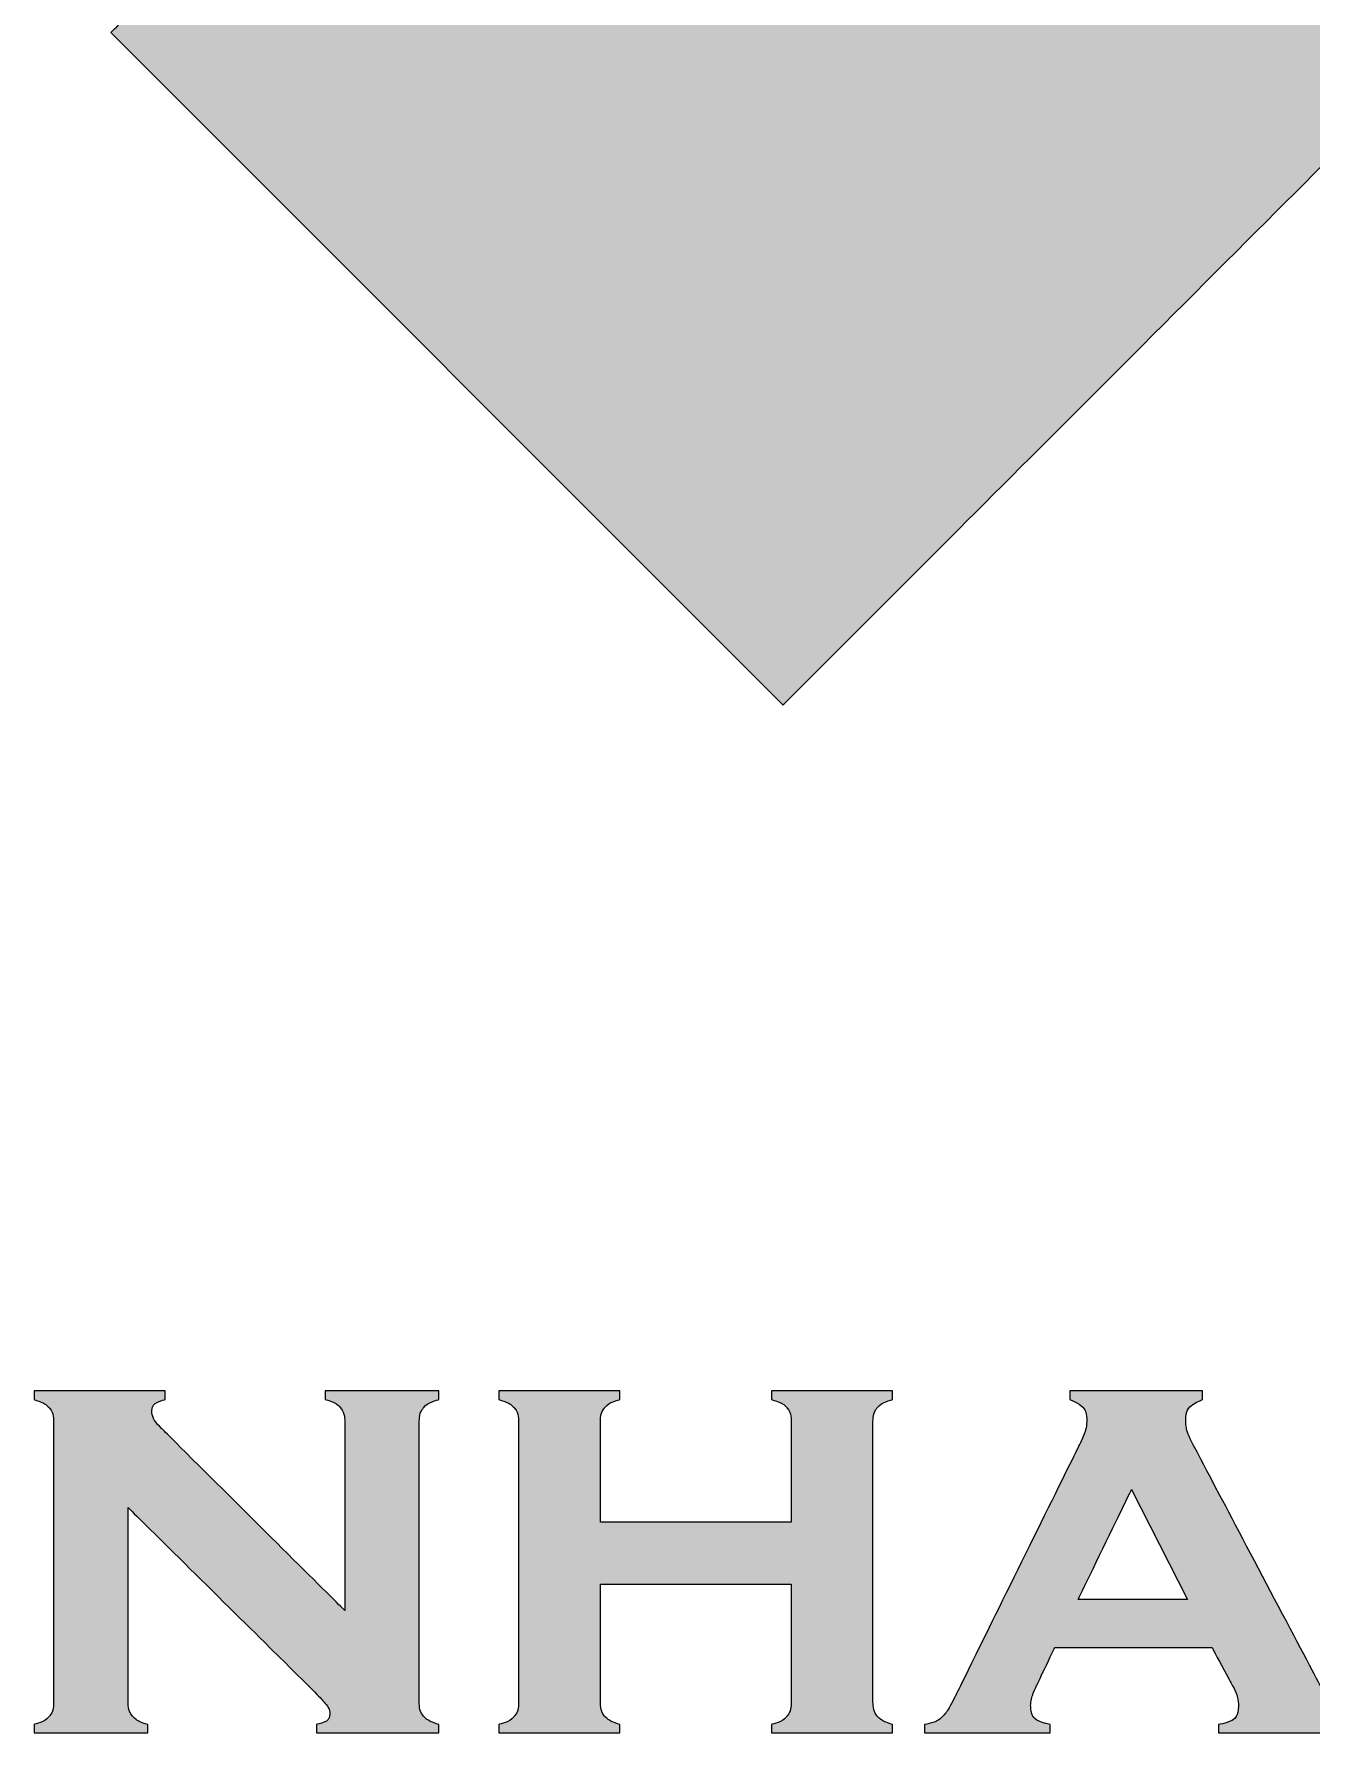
# Model space of a CAD drawing. Header units: inches. Extents: x 0 to 5940, y 0 to 4205.
# Drawn here: x 5129.36 to 5162.15, y 630.95 to 674.57 of the extents above; entities that cross this region are included whole.
import ezdxf

# ---------------------------------------------------------------- set-up
doc = ezdxf.new("R2010")
doc.units = ezdxf.units.IN
doc.header["$LTSCALE"] = 50
doc.header["$MEASUREMENT"] = 0
doc.layers.get('0').update_dxf_attribs({"color": 1})
doc.layers.add('Camada 1', color=7, linetype='Continuous')
doc.layers.add('FOLHA', color=7, linetype='Continuous')

# ---------------------------------------------------------------- blocks, each defined once
blk = doc.blocks.new('Logo WA')
h = blk.add_hatch(color=17)
h.dxf.hatch_style = 1
edge = h.paths.add_edge_path()
edge.add_spline(control_points=[(-8.0054, 3.6061), (-8.0054, 3.6061), (-8.0054, 3.6061), (-8.0054, 3.6061), (-8.0054, 3.6061), (-8.0054, 3.6061), (-8.9865, 4.5872), (-8.9865, 4.5872), (-8.9865, 4.5872), (-8.9865, 4.5872), (-9.9676, 3.6061), (-9.9676, 3.6061), (-9.9676, 3.6061), (-8.9865, 2.625), (-8.9865, 2.625)], knot_values=[0.4, 0.4, 0.4, 0.4, 0.4, 0.4, 0.4, 0.4, 0.6, 0.6, 0.6, 0.6, 1, 1, 1, 1.2, 1.2, 1.2, 1.2], degree=3, periodic=0)
edge.add_spline(control_points=[(-8.9865, 2.625), (-8.9865, 2.625), (-8.9865, 2.625), (-8.9865, 2.625), (-8.9865, 2.625), (-8.9865, 2.625), (-8.0054, 3.6061), (-8.0054, 3.6061)], knot_values=[0.2, 0.2, 0.2, 0.2, 0.2, 0.2, 0.2, 0.2, 0.4, 0.4, 0.4, 0.4], degree=3, periodic=0)
h = blk.add_hatch(color=256)
h.dxf.hatch_style = 1
edge = h.paths.add_edge_path()
edge.add_spline(control_points=[(-9.6261, 1.3038), (-9.6261, 1.3038), (-9.6929, 1.3702), (-9.7597, 1.4365)], knot_values=[0.458333, 0.458333, 0.458333, 0.458333, 0.472222, 0.472222, 0.472222, 0.472222], degree=3, periodic=0)
edge.add_spline(control_points=[(-9.7597, 1.4365), (-9.8265, 1.5029), (-9.8933, 1.5693), (-9.8933, 1.5693), (-9.8933, 1.5693), (-9.9028, 1.5787), (-9.9076, 1.5871), (-9.9076, 1.5943)], knot_values=[0.416667, 0.416667, 0.416667, 0.416667, 0.430556, 0.430556, 0.430556, 0.430556, 0.458333, 0.458333, 0.458333, 0.458333], degree=3, periodic=0)
edge.add_spline(control_points=[(-9.9076, 1.5943), (-9.9076, 1.6025), (-9.9011, 1.6084), (-9.888, 1.6116)], knot_values=[0.388889, 0.388889, 0.388889, 0.388889, 0.416667, 0.416667, 0.416667, 0.416667], degree=3, periodic=0)
edge.add_spline(control_points=[(-9.888, 1.6116), (-9.888, 1.6116), (-9.888, 1.6241), (-9.888, 1.6241), (-9.888, 1.6241), (-9.888, 1.6241), (-9.888, 1.6241), (-9.888, 1.6241)], knot_values=[0.361111, 0.361111, 0.361111, 0.361111, 0.388889, 0.388889, 0.388889, 0.388889, 0.388889, 0.388889, 0.388889, 0.388889], degree=3, periodic=0)
edge.add_spline(control_points=[(-9.888, 1.6241), (-9.888, 1.6241), (-10.0796, 1.6241), (-10.0796, 1.6241), (-10.0796, 1.6241), (-10.0796, 1.6241), (-10.0796, 1.6241), (-10.0796, 1.6241)], knot_values=[0.333333, 0.333333, 0.333333, 0.333333, 0.361111, 0.361111, 0.361111, 0.361111, 0.361111, 0.361111, 0.361111, 0.361111], degree=3, periodic=0)
edge.add_spline(control_points=[(-10.0796, 1.6241), (-10.0796, 1.6241), (-10.0796, 1.6116), (-10.0796, 1.6116)], knot_values=[0.305556, 0.305556, 0.305556, 0.305556, 0.333333, 0.333333, 0.333333, 0.333333], degree=3, periodic=0)
edge.add_spline(control_points=[(-10.0796, 1.6116), (-10.0688, 1.6084), (-10.0615, 1.6043), (-10.0573, 1.5996)], knot_values=[0.277778, 0.277778, 0.277778, 0.277778, 0.305556, 0.305556, 0.305556, 0.305556], degree=3, periodic=0)
edge.add_spline(control_points=[(-10.0573, 1.5996), (-10.0532, 1.5949), (-10.0511, 1.5879), (-10.0511, 1.5786)], knot_values=[0.25, 0.25, 0.25, 0.25, 0.277778, 0.277778, 0.277778, 0.277778], degree=3, periodic=0)
edge.add_spline(control_points=[(-10.0511, 1.5786), (-10.0511, 1.5786), (-10.0511, 1.1705), (-10.0511, 1.1705), (-10.0511, 1.1705), (-10.0511, 1.1613), (-10.0532, 1.1541), (-10.0576, 1.1491)], knot_values=[0.194444, 0.194444, 0.194444, 0.194444, 0.222222, 0.222222, 0.222222, 0.222222, 0.25, 0.25, 0.25, 0.25], degree=3, periodic=0)
edge.add_spline(control_points=[(-10.0576, 1.1491), (-10.0619, 1.1441), (-10.0692, 1.1403), (-10.0796, 1.1375)], knot_values=[0.166667, 0.166667, 0.166667, 0.166667, 0.194444, 0.194444, 0.194444, 0.194444], degree=3, periodic=0)
edge.add_spline(control_points=[(-10.0796, 1.1375), (-10.0796, 1.1375), (-10.0796, 1.1251), (-10.0796, 1.1251), (-10.0796, 1.1251), (-10.0796, 1.1251), (-10.0796, 1.1251), (-10.0796, 1.1251)], knot_values=[0.138889, 0.138889, 0.138889, 0.138889, 0.166666, 0.166666, 0.166666, 0.166666, 0.166667, 0.166667, 0.166667, 0.166667], degree=3, periodic=0)
edge.add_spline(control_points=[(-10.0796, 1.1251), (-10.0796, 1.1251), (-9.9137, 1.1251), (-9.9137, 1.1251), (-9.9137, 1.1251), (-9.9137, 1.1251), (-9.9137, 1.1251), (-9.9137, 1.1251)], knot_values=[0.111111, 0.111111, 0.111111, 0.111111, 0.138888, 0.138888, 0.138888, 0.138888, 0.138889, 0.138889, 0.138889, 0.138889], degree=3, periodic=0)
edge.add_spline(control_points=[(-9.9137, 1.1251), (-9.9137, 1.1251), (-9.9137, 1.1375), (-9.9137, 1.1375)], knot_values=[0.083333, 0.083333, 0.083333, 0.083333, 0.111111, 0.111111, 0.111111, 0.111111], degree=3, periodic=0)
edge.add_spline(control_points=[(-9.9137, 1.1375), (-9.9242, 1.1406), (-9.9315, 1.1445), (-9.9358, 1.1496)], knot_values=[0.055556, 0.055556, 0.055556, 0.055556, 0.083333, 0.083333, 0.083333, 0.083333], degree=3, periodic=0)
edge.add_spline(control_points=[(-9.9358, 1.1496), (-9.9402, 1.1546), (-9.9423, 1.1617), (-9.9423, 1.1709)], knot_values=[0.027778, 0.027778, 0.027778, 0.027778, 0.055556, 0.055556, 0.055556, 0.055556], degree=3, periodic=0)
edge.add_spline(control_points=[(-9.9423, 1.1709), (-9.9423, 1.1709), (-9.9423, 1.4539), (-9.9423, 1.4539)], knot_values=[0, 0, 0, 0, 0.027778, 0.027778, 0.027778, 0.027778], degree=3, periodic=0)
edge.add_spline(control_points=[(-9.9423, 1.4539), (-9.9423, 1.4539), (-9.8762, 1.3886), (-9.8101, 1.3233)], knot_values=[0.972222, 0.972222, 0.972222, 0.972222, 1, 1, 1, 1], degree=3, periodic=0)
edge.add_spline(control_points=[(-9.8101, 1.3233), (-9.744, 1.258), (-9.6778, 1.1928), (-9.6778, 1.1928), (-9.6778, 1.1928), (-9.6651, 1.1798), (-9.6568, 1.1712), (-9.6532, 1.1667)], knot_values=[0.916667, 0.916667, 0.916667, 0.916667, 0.944444, 0.944444, 0.944444, 0.944444, 0.972222, 0.972222, 0.972222, 0.972222], degree=3, periodic=0)
edge.add_spline(control_points=[(-9.6532, 1.1667), (-9.6497, 1.1623), (-9.6479, 1.1581), (-9.6479, 1.154)], knot_values=[0.888889, 0.888889, 0.888889, 0.888889, 0.916667, 0.916667, 0.916667, 0.916667], degree=3, periodic=0)
edge.add_spline(control_points=[(-9.6479, 1.154), (-9.6479, 1.1456), (-9.6544, 1.1401), (-9.6675, 1.1375)], knot_values=[0.861111, 0.861111, 0.861111, 0.861111, 0.888889, 0.888889, 0.888889, 0.888889], degree=3, periodic=0)
edge.add_spline(control_points=[(-9.6675, 1.1375), (-9.6675, 1.1375), (-9.6675, 1.1251), (-9.6675, 1.1251), (-9.6675, 1.1251), (-9.6675, 1.1251), (-9.6675, 1.1251), (-9.6675, 1.1251)], knot_values=[0.833333, 0.833333, 0.833333, 0.833333, 0.861111, 0.861111, 0.861111, 0.861111, 0.861111, 0.861111, 0.861111, 0.861111], degree=3, periodic=0)
edge.add_spline(control_points=[(-9.6675, 1.1251), (-9.6675, 1.1251), (-9.4888, 1.1251), (-9.4888, 1.1251), (-9.4888, 1.1251), (-9.4888, 1.1251), (-9.4888, 1.1251), (-9.4888, 1.1251)], knot_values=[0.805555, 0.805555, 0.805555, 0.805555, 0.833333, 0.833333, 0.833333, 0.833333, 0.833333, 0.833333, 0.833333, 0.833333], degree=3, periodic=0)
edge.add_spline(control_points=[(-9.4888, 1.1251), (-9.4888, 1.1251), (-9.4888, 1.1375), (-9.4888, 1.1375)], knot_values=[0.777778, 0.777778, 0.777778, 0.777778, 0.805555, 0.805555, 0.805555, 0.805555], degree=3, periodic=0)
edge.add_spline(control_points=[(-9.4888, 1.1375), (-9.4994, 1.1407), (-9.5069, 1.1448), (-9.5111, 1.1497)], knot_values=[0.75, 0.75, 0.75, 0.75, 0.777778, 0.777778, 0.777778, 0.777778], degree=3, periodic=0)
edge.add_spline(control_points=[(-9.5111, 1.1497), (-9.5153, 1.1547), (-9.5174, 1.1617), (-9.5174, 1.171)], knot_values=[0.722222, 0.722222, 0.722222, 0.722222, 0.75, 0.75, 0.75, 0.75], degree=3, periodic=0)
edge.add_spline(control_points=[(-9.5174, 1.171), (-9.5174, 1.171), (-9.5174, 1.5786), (-9.5174, 1.5786), (-9.5174, 1.5786), (-9.5174, 1.5879), (-9.5153, 1.5949), (-9.5111, 1.5997)], knot_values=[0.666667, 0.666667, 0.666667, 0.666667, 0.694444, 0.694444, 0.694444, 0.694444, 0.722222, 0.722222, 0.722222, 0.722222], degree=3, periodic=0)
edge.add_spline(control_points=[(-9.5111, 1.5997), (-9.5069, 1.6048), (-9.4994, 1.6086), (-9.4888, 1.6116)], knot_values=[0.638889, 0.638889, 0.638889, 0.638889, 0.666667, 0.666667, 0.666667, 0.666667], degree=3, periodic=0)
edge.add_spline(control_points=[(-9.4888, 1.6116), (-9.4888, 1.6116), (-9.4888, 1.6241), (-9.4888, 1.6241), (-9.4888, 1.6241), (-9.4888, 1.6241), (-9.4888, 1.6241), (-9.4888, 1.6241)], knot_values=[0.611111, 0.611111, 0.611111, 0.611111, 0.638889, 0.638889, 0.638889, 0.638889, 0.638889, 0.638889, 0.638889, 0.638889], degree=3, periodic=0)
edge.add_spline(control_points=[(-9.4888, 1.6241), (-9.4888, 1.6241), (-9.6547, 1.6241), (-9.6547, 1.6241), (-9.6547, 1.6241), (-9.6547, 1.6241), (-9.6547, 1.6241), (-9.6547, 1.6241)], knot_values=[0.583333, 0.583333, 0.583333, 0.583333, 0.611111, 0.611111, 0.611111, 0.611111, 0.611111, 0.611111, 0.611111, 0.611111], degree=3, periodic=0)
edge.add_spline(control_points=[(-9.6547, 1.6241), (-9.6547, 1.6241), (-9.6547, 1.6116), (-9.6547, 1.6116)], knot_values=[0.555556, 0.555556, 0.555556, 0.555556, 0.583333, 0.583333, 0.583333, 0.583333], degree=3, periodic=0)
edge.add_spline(control_points=[(-9.6547, 1.6116), (-9.6439, 1.6086), (-9.6366, 1.6048), (-9.6324, 1.5997)], knot_values=[0.527778, 0.527778, 0.527778, 0.527778, 0.555556, 0.555556, 0.555556, 0.555556], degree=3, periodic=0)
edge.add_spline(control_points=[(-9.6324, 1.5997), (-9.6283, 1.5949), (-9.6261, 1.5879), (-9.6261, 1.5786)], knot_values=[0.5, 0.5, 0.5, 0.5, 0.527778, 0.527778, 0.527778, 0.527778], degree=3, periodic=0)
edge.add_spline(control_points=[(-9.6261, 1.5786), (-9.6261, 1.5786), (-9.6261, 1.3038), (-9.6261, 1.3038)], knot_values=[0.472222, 0.472222, 0.472222, 0.472222, 0.5, 0.5, 0.5, 0.5], degree=3, periodic=0)
h = blk.add_hatch(color=256)
h.dxf.hatch_style = 1
edge = h.paths.add_edge_path()
edge.add_spline(control_points=[(-8.8552, 1.171), (-8.8552, 1.171), (-8.8552, 1.5786), (-8.8552, 1.5786), (-8.8552, 1.5786), (-8.8552, 1.5879), (-8.8531, 1.5949), (-8.849, 1.5997)], knot_values=[0.702703, 0.702703, 0.702703, 0.702703, 0.72973, 0.72973, 0.72973, 0.72973, 0.756757, 0.756757, 0.756757, 0.756757], degree=3, periodic=0)
edge.add_spline(control_points=[(-8.849, 1.5997), (-8.8447, 1.6048), (-8.8373, 1.6086), (-8.8266, 1.6116)], knot_values=[0.675676, 0.675676, 0.675676, 0.675676, 0.702703, 0.702703, 0.702703, 0.702703], degree=3, periodic=0)
edge.add_spline(control_points=[(-8.8266, 1.6116), (-8.8266, 1.6116), (-8.8266, 1.6241), (-8.8266, 1.6241), (-8.8266, 1.6241), (-8.8266, 1.6241), (-8.8266, 1.6241), (-8.8266, 1.6241)], knot_values=[0.648648, 0.648648, 0.648648, 0.648648, 0.675675, 0.675675, 0.675675, 0.675675, 0.675676, 0.675676, 0.675676, 0.675676], degree=3, periodic=0)
edge.add_spline(control_points=[(-8.8266, 1.6241), (-8.8266, 1.6241), (-9.0032, 1.6241), (-9.0032, 1.6241), (-9.0032, 1.6241), (-9.0032, 1.6241), (-9.0032, 1.6241), (-9.0032, 1.6241)], knot_values=[0.621621, 0.621621, 0.621621, 0.621621, 0.648648, 0.648648, 0.648648, 0.648648, 0.648648, 0.648648, 0.648648, 0.648648], degree=3, periodic=0)
edge.add_spline(control_points=[(-9.0032, 1.6241), (-9.0032, 1.6241), (-9.0032, 1.6116), (-9.0032, 1.6116)], knot_values=[0.594595, 0.594595, 0.594595, 0.594595, 0.621621, 0.621621, 0.621621, 0.621621], degree=3, periodic=0)
edge.add_spline(control_points=[(-9.0032, 1.6116), (-8.9922, 1.6084), (-8.9846, 1.6043), (-8.9807, 1.5996)], knot_values=[0.567568, 0.567568, 0.567568, 0.567568, 0.594595, 0.594595, 0.594595, 0.594595], degree=3, periodic=0)
edge.add_spline(control_points=[(-8.9807, 1.5996), (-8.9766, 1.5949), (-8.9746, 1.5879), (-8.9746, 1.5787)], knot_values=[0.540541, 0.540541, 0.540541, 0.540541, 0.567568, 0.567568, 0.567568, 0.567568], degree=3, periodic=0)
edge.add_spline(control_points=[(-8.9746, 1.5787), (-8.9746, 1.5787), (-8.9746, 1.4327), (-8.9746, 1.4327), (-8.9746, 1.4327), (-8.9746, 1.4327), (-8.9746, 1.4327), (-8.9746, 1.4327)], knot_values=[0.513513, 0.513513, 0.513513, 0.513513, 0.54054, 0.54054, 0.54054, 0.54054, 0.540541, 0.540541, 0.540541, 0.540541], degree=3, periodic=0)
edge.add_spline(control_points=[(-8.9746, 1.4327), (-8.9746, 1.4327), (-9.2531, 1.4327), (-9.2531, 1.4327), (-9.2531, 1.4327), (-9.2531, 1.4327), (-9.2531, 1.4327), (-9.2531, 1.4327)], knot_values=[0.486486, 0.486486, 0.486486, 0.486486, 0.513513, 0.513513, 0.513513, 0.513513, 0.513513, 0.513513, 0.513513, 0.513513], degree=3, periodic=0)
edge.add_spline(control_points=[(-9.2531, 1.4327), (-9.2531, 1.4327), (-9.2531, 1.5787), (-9.2531, 1.5787)], knot_values=[0.459459, 0.459459, 0.459459, 0.459459, 0.486486, 0.486486, 0.486486, 0.486486], degree=3, periodic=0)
edge.add_spline(control_points=[(-9.2531, 1.5787), (-9.2531, 1.5879), (-9.2509, 1.5949), (-9.2468, 1.5997)], knot_values=[0.432432, 0.432432, 0.432432, 0.432432, 0.459459, 0.459459, 0.459459, 0.459459], degree=3, periodic=0)
edge.add_spline(control_points=[(-9.2468, 1.5997), (-9.2426, 1.6048), (-9.2351, 1.6087), (-9.2245, 1.6116)], knot_values=[0.405405, 0.405405, 0.405405, 0.405405, 0.432432, 0.432432, 0.432432, 0.432432], degree=3, periodic=0)
edge.add_spline(control_points=[(-9.2245, 1.6116), (-9.2245, 1.6116), (-9.2245, 1.6241), (-9.2245, 1.6241), (-9.2245, 1.6241), (-9.2245, 1.6241), (-9.2245, 1.6241), (-9.2245, 1.6241)], knot_values=[0.378378, 0.378378, 0.378378, 0.378378, 0.405405, 0.405405, 0.405405, 0.405405, 0.405405, 0.405405, 0.405405, 0.405405], degree=3, periodic=0)
edge.add_spline(control_points=[(-9.2245, 1.6241), (-9.2245, 1.6241), (-9.401, 1.6241), (-9.401, 1.6241), (-9.401, 1.6241), (-9.401, 1.6241), (-9.401, 1.6241), (-9.401, 1.6241)], knot_values=[0.351351, 0.351351, 0.351351, 0.351351, 0.378378, 0.378378, 0.378378, 0.378378, 0.378378, 0.378378, 0.378378, 0.378378], degree=3, periodic=0)
edge.add_spline(control_points=[(-9.401, 1.6241), (-9.401, 1.6241), (-9.401, 1.6116), (-9.401, 1.6116)], knot_values=[0.324324, 0.324324, 0.324324, 0.324324, 0.351351, 0.351351, 0.351351, 0.351351], degree=3, periodic=0)
edge.add_spline(control_points=[(-9.401, 1.6116), (-9.3902, 1.6084), (-9.3829, 1.6043), (-9.3787, 1.5996)], knot_values=[0.297297, 0.297297, 0.297297, 0.297297, 0.324324, 0.324324, 0.324324, 0.324324], degree=3, periodic=0)
edge.add_spline(control_points=[(-9.3787, 1.5996), (-9.3746, 1.5949), (-9.3724, 1.5879), (-9.3724, 1.5786)], knot_values=[0.27027, 0.27027, 0.27027, 0.27027, 0.297297, 0.297297, 0.297297, 0.297297], degree=3, periodic=0)
edge.add_spline(control_points=[(-9.3724, 1.5786), (-9.3724, 1.5786), (-9.3724, 1.1705), (-9.3724, 1.1705), (-9.3724, 1.1705), (-9.3724, 1.1613), (-9.3746, 1.1541), (-9.379, 1.1491)], knot_values=[0.216216, 0.216216, 0.216216, 0.216216, 0.243243, 0.243243, 0.243243, 0.243243, 0.27027, 0.27027, 0.27027, 0.27027], degree=3, periodic=0)
edge.add_spline(control_points=[(-9.379, 1.1491), (-9.3832, 1.1441), (-9.3905, 1.1403), (-9.401, 1.1375)], knot_values=[0.189189, 0.189189, 0.189189, 0.189189, 0.216216, 0.216216, 0.216216, 0.216216], degree=3, periodic=0)
edge.add_spline(control_points=[(-9.401, 1.1375), (-9.401, 1.1375), (-9.401, 1.1251), (-9.401, 1.1251), (-9.401, 1.1251), (-9.401, 1.1251), (-9.401, 1.1251), (-9.401, 1.1251)], knot_values=[0.162162, 0.162162, 0.162162, 0.162162, 0.189189, 0.189189, 0.189189, 0.189189, 0.189189, 0.189189, 0.189189, 0.189189], degree=3, periodic=0)
edge.add_spline(control_points=[(-9.401, 1.1251), (-9.401, 1.1251), (-9.2245, 1.1251), (-9.2245, 1.1251), (-9.2245, 1.1251), (-9.2245, 1.1251), (-9.2245, 1.1251), (-9.2245, 1.1251)], knot_values=[0.135135, 0.135135, 0.135135, 0.135135, 0.162162, 0.162162, 0.162162, 0.162162, 0.162162, 0.162162, 0.162162, 0.162162], degree=3, periodic=0)
edge.add_spline(control_points=[(-9.2245, 1.1251), (-9.2245, 1.1251), (-9.2245, 1.1375), (-9.2245, 1.1375)], knot_values=[0.108108, 0.108108, 0.108108, 0.108108, 0.135135, 0.135135, 0.135135, 0.135135], degree=3, periodic=0)
edge.add_spline(control_points=[(-9.2245, 1.1375), (-9.2351, 1.1407), (-9.2426, 1.1448), (-9.2468, 1.1497)], knot_values=[0.081081, 0.081081, 0.081081, 0.081081, 0.108108, 0.108108, 0.108108, 0.108108], degree=3, periodic=0)
edge.add_spline(control_points=[(-9.2468, 1.1497), (-9.2509, 1.1547), (-9.2531, 1.1617), (-9.2531, 1.1709)], knot_values=[0.054054, 0.054054, 0.054054, 0.054054, 0.081081, 0.081081, 0.081081, 0.081081], degree=3, periodic=0)
edge.add_spline(control_points=[(-9.2531, 1.1709), (-9.2531, 1.1709), (-9.2531, 1.3423), (-9.2531, 1.3423), (-9.2531, 1.3423), (-9.2531, 1.3423), (-9.2531, 1.3423), (-9.2531, 1.3423)], knot_values=[0.027027, 0.027027, 0.027027, 0.027027, 0.054054, 0.054054, 0.054054, 0.054054, 0.054054, 0.054054, 0.054054, 0.054054], degree=3, periodic=0)
edge.add_spline(control_points=[(-9.2531, 1.3423), (-9.2531, 1.3423), (-8.9746, 1.3423), (-8.9746, 1.3423)], knot_values=[0, 0, 0, 0, 0.027027, 0.027027, 0.027027, 0.027027], degree=3, periodic=0)
edge.add_spline(control_points=[(-8.9746, 1.3423), (-8.9746, 1.3423), (-8.9746, 1.3423), (-8.9746, 1.3423), (-8.9746, 1.3423), (-8.9746, 1.1705), (-8.9746, 1.1705)], knot_values=[0.945946, 0.945946, 0.945946, 0.945946, 0.945946, 0.945946, 0.945946, 1, 1, 1, 1], degree=3, periodic=0)
edge.add_spline(control_points=[(-8.9746, 1.1705), (-8.9746, 1.1613), (-8.9767, 1.1541), (-8.9811, 1.1491)], knot_values=[0.918919, 0.918919, 0.918919, 0.918919, 0.945946, 0.945946, 0.945946, 0.945946], degree=3, periodic=0)
edge.add_spline(control_points=[(-8.9811, 1.1491), (-8.9854, 1.1441), (-8.9927, 1.1403), (-9.0032, 1.1375)], knot_values=[0.891892, 0.891892, 0.891892, 0.891892, 0.918919, 0.918919, 0.918919, 0.918919], degree=3, periodic=0)
edge.add_spline(control_points=[(-9.0032, 1.1375), (-9.0032, 1.1375), (-9.0032, 1.1251), (-9.0032, 1.1251), (-9.0032, 1.1251), (-9.0032, 1.1251), (-9.0032, 1.1251), (-9.0032, 1.1251)], knot_values=[0.864865, 0.864865, 0.864865, 0.864865, 0.891892, 0.891892, 0.891892, 0.891892, 0.891892, 0.891892, 0.891892, 0.891892], degree=3, periodic=0)
edge.add_spline(control_points=[(-9.0032, 1.1251), (-9.0032, 1.1251), (-8.8266, 1.1251), (-8.8266, 1.1251), (-8.8266, 1.1251), (-8.8266, 1.1251), (-8.8266, 1.1251), (-8.8266, 1.1251)], knot_values=[0.837838, 0.837838, 0.837838, 0.837838, 0.864864, 0.864864, 0.864864, 0.864864, 0.864865, 0.864865, 0.864865, 0.864865], degree=3, periodic=0)
edge.add_spline(control_points=[(-8.8266, 1.1251), (-8.8266, 1.1251), (-8.8266, 1.1375), (-8.8266, 1.1375)], knot_values=[0.810811, 0.810811, 0.810811, 0.810811, 0.837838, 0.837838, 0.837838, 0.837838], degree=3, periodic=0)
edge.add_spline(control_points=[(-8.8266, 1.1375), (-8.8373, 1.1407), (-8.8447, 1.1448), (-8.849, 1.1497)], knot_values=[0.783784, 0.783784, 0.783784, 0.783784, 0.810811, 0.810811, 0.810811, 0.810811], degree=3, periodic=0)
edge.add_spline(control_points=[(-8.849, 1.1497), (-8.8531, 1.1547), (-8.8552, 1.1617), (-8.8552, 1.171)], knot_values=[0.756757, 0.756757, 0.756757, 0.756757, 0.783784, 0.783784, 0.783784, 0.783784], degree=3, periodic=0)
h = blk.add_hatch(color=256)
h.dxf.hatch_style = 1
edge = h.paths.add_edge_path()
edge.add_spline(control_points=[(-8.1988, 1.1874), (-8.1988, 1.1874), (-8.3877, 1.5453), (-8.3877, 1.5453), (-8.3877, 1.5453), (-8.3951, 1.5594), (-8.3988, 1.5714), (-8.3988, 1.5813)], knot_values=[0.592593, 0.592593, 0.592593, 0.592593, 0.62963, 0.62963, 0.62963, 0.62963, 0.666667, 0.666667, 0.666667, 0.666667], degree=3, periodic=0)
edge.add_spline(control_points=[(-8.3988, 1.5813), (-8.3988, 1.595), (-8.3906, 1.6051), (-8.3743, 1.6116)], knot_values=[0.555556, 0.555556, 0.555556, 0.555556, 0.592593, 0.592593, 0.592593, 0.592593], degree=3, periodic=0)
edge.add_spline(control_points=[(-8.3743, 1.6116), (-8.3743, 1.6116), (-8.3743, 1.6241), (-8.3743, 1.6241), (-8.3743, 1.6241), (-8.3743, 1.6241), (-8.3743, 1.6241), (-8.3743, 1.6241)], knot_values=[0.518518, 0.518518, 0.518518, 0.518518, 0.555555, 0.555555, 0.555555, 0.555555, 0.555556, 0.555556, 0.555556, 0.555556], degree=3, periodic=0)
edge.add_spline(control_points=[(-8.3743, 1.6241), (-8.3743, 1.6241), (-8.5681, 1.6241), (-8.5681, 1.6241), (-8.5681, 1.6241), (-8.5681, 1.6241), (-8.5681, 1.6241), (-8.5681, 1.6241)], knot_values=[0.481481, 0.481481, 0.481481, 0.481481, 0.518518, 0.518518, 0.518518, 0.518518, 0.518518, 0.518518, 0.518518, 0.518518], degree=3, periodic=0)
edge.add_spline(control_points=[(-8.5681, 1.6241), (-8.5681, 1.6241), (-8.5681, 1.6116), (-8.5681, 1.6116)], knot_values=[0.444444, 0.444444, 0.444444, 0.444444, 0.481481, 0.481481, 0.481481, 0.481481], degree=3, periodic=0)
edge.add_spline(control_points=[(-8.5681, 1.6116), (-8.5515, 1.6048), (-8.5431, 1.5953), (-8.5431, 1.5832)], knot_values=[0.407407, 0.407407, 0.407407, 0.407407, 0.444444, 0.444444, 0.444444, 0.444444], degree=3, periodic=0)
edge.add_spline(control_points=[(-8.5431, 1.5832), (-8.5431, 1.5727), (-8.5466, 1.5605), (-8.5535, 1.5465)], knot_values=[0.37037, 0.37037, 0.37037, 0.37037, 0.407407, 0.407407, 0.407407, 0.407407], degree=3, periodic=0)
edge.add_spline(control_points=[(-8.5535, 1.5465), (-8.5535, 1.5465), (-8.7357, 1.1777), (-8.7357, 1.1777), (-8.7357, 1.1777), (-8.7431, 1.1628), (-8.7495, 1.1529), (-8.755, 1.1477)], knot_values=[0.296296, 0.296296, 0.296296, 0.296296, 0.333333, 0.333333, 0.333333, 0.333333, 0.37037, 0.37037, 0.37037, 0.37037], degree=3, periodic=0)
edge.add_spline(control_points=[(-8.755, 1.1477), (-8.7606, 1.1427), (-8.769, 1.1394), (-8.7802, 1.1375)], knot_values=[0.259259, 0.259259, 0.259259, 0.259259, 0.296296, 0.296296, 0.296296, 0.296296], degree=3, periodic=0)
edge.add_spline(control_points=[(-8.7802, 1.1375), (-8.7802, 1.1375), (-8.7802, 1.1251), (-8.7802, 1.1251), (-8.7802, 1.1251), (-8.7802, 1.1251), (-8.7802, 1.1251), (-8.7802, 1.1251)], knot_values=[0.222222, 0.222222, 0.222222, 0.222222, 0.259259, 0.259259, 0.259259, 0.259259, 0.259259, 0.259259, 0.259259, 0.259259], degree=3, periodic=0)
edge.add_spline(control_points=[(-8.7802, 1.1251), (-8.7802, 1.1251), (-8.5965, 1.1251), (-8.5965, 1.1251), (-8.5965, 1.1251), (-8.5965, 1.1251), (-8.5965, 1.1251), (-8.5965, 1.1251)], knot_values=[0.185185, 0.185185, 0.185185, 0.185185, 0.222221, 0.222221, 0.222221, 0.222221, 0.222222, 0.222222, 0.222222, 0.222222], degree=3, periodic=0)
edge.add_spline(control_points=[(-8.5965, 1.1251), (-8.5965, 1.1251), (-8.5965, 1.1375), (-8.5965, 1.1375)], knot_values=[0.148148, 0.148148, 0.148148, 0.148148, 0.185185, 0.185185, 0.185185, 0.185185], degree=3, periodic=0)
edge.add_spline(control_points=[(-8.5965, 1.1375), (-8.6157, 1.1413), (-8.6251, 1.1505), (-8.6251, 1.1648)], knot_values=[0.111111, 0.111111, 0.111111, 0.111111, 0.148148, 0.148148, 0.148148, 0.148148], degree=3, periodic=0)
edge.add_spline(control_points=[(-8.6251, 1.1648), (-8.6251, 1.1721), (-8.622, 1.1824), (-8.6158, 1.1955)], knot_values=[0.074074, 0.074074, 0.074074, 0.074074, 0.111111, 0.111111, 0.111111, 0.111111], degree=3, periodic=0)
edge.add_spline(control_points=[(-8.6158, 1.1955), (-8.6158, 1.1955), (-8.59, 1.2498), (-8.59, 1.2498), (-8.59, 1.2498), (-8.59, 1.2498), (-8.59, 1.2498), (-8.59, 1.2498)], knot_values=[0.037037, 0.037037, 0.037037, 0.037037, 0.074074, 0.074074, 0.074074, 0.074074, 0.074074, 0.074074, 0.074074, 0.074074], degree=3, periodic=0)
edge.add_spline(control_points=[(-8.59, 1.2498), (-8.59, 1.2498), (-8.3605, 1.2498), (-8.3605, 1.2498)], knot_values=[0, 0, 0, 0, 0.037037, 0.037037, 0.037037, 0.037037], degree=3, periodic=0)
edge.add_spline(control_points=[(-8.3605, 1.2498), (-8.3605, 1.2498), (-8.3605, 1.2498), (-8.3605, 1.2498), (-8.3605, 1.2498), (-8.3329, 1.1988), (-8.3329, 1.1988)], knot_values=[0.925926, 0.925926, 0.925926, 0.925926, 0.925926, 0.925926, 0.925926, 1, 1, 1, 1], degree=3, periodic=0)
edge.add_spline(control_points=[(-8.3329, 1.1988), (-8.3255, 1.1851), (-8.3218, 1.1737), (-8.3218, 1.1646)], knot_values=[0.888889, 0.888889, 0.888889, 0.888889, 0.925926, 0.925926, 0.925926, 0.925926], degree=3, periodic=0)
edge.add_spline(control_points=[(-8.3218, 1.1646), (-8.3218, 1.1499), (-8.3314, 1.1407), (-8.3507, 1.1375)], knot_values=[0.851852, 0.851852, 0.851852, 0.851852, 0.888889, 0.888889, 0.888889, 0.888889], degree=3, periodic=0)
edge.add_spline(control_points=[(-8.3507, 1.1375), (-8.3507, 1.1375), (-8.3507, 1.1251), (-8.3507, 1.1251), (-8.3507, 1.1251), (-8.3507, 1.1251), (-8.3507, 1.1251), (-8.3507, 1.1251)], knot_values=[0.814814, 0.814814, 0.814814, 0.814814, 0.851851, 0.851851, 0.851851, 0.851851, 0.851852, 0.851852, 0.851852, 0.851852], degree=3, periodic=0)
edge.add_spline(control_points=[(-8.3507, 1.1251), (-8.3507, 1.1251), (-8.1471, 1.1251), (-8.1471, 1.1251), (-8.1471, 1.1251), (-8.1471, 1.1251), (-8.1471, 1.1251), (-8.1471, 1.1251)], knot_values=[0.777777, 0.777777, 0.777777, 0.777777, 0.814814, 0.814814, 0.814814, 0.814814, 0.814814, 0.814814, 0.814814, 0.814814], degree=3, periodic=0)
edge.add_spline(control_points=[(-8.1471, 1.1251), (-8.1471, 1.1251), (-8.1471, 1.1375), (-8.1471, 1.1375)], knot_values=[0.740741, 0.740741, 0.740741, 0.740741, 0.777777, 0.777777, 0.777777, 0.777777], degree=3, periodic=0)
edge.add_spline(control_points=[(-8.1471, 1.1375), (-8.1592, 1.1398), (-8.1684, 1.1439), (-8.1743, 1.1497)], knot_values=[0.703704, 0.703704, 0.703704, 0.703704, 0.740741, 0.740741, 0.740741, 0.740741], degree=3, periodic=0)
edge.add_spline(control_points=[(-8.1743, 1.1497), (-8.1802, 1.1555), (-8.1883, 1.168), (-8.1988, 1.1874)], knot_values=[0.666667, 0.666667, 0.666667, 0.666667, 0.703704, 0.703704, 0.703704, 0.703704], degree=3, periodic=0)
edge = h.paths.add_edge_path(flags=16)
edge.add_spline(control_points=[(-8.5559, 1.3197), (-8.5559, 1.3197), (-8.478, 1.4802), (-8.478, 1.4802), (-8.478, 1.4802), (-8.478, 1.4802), (-8.3963, 1.3197), (-8.3963, 1.3197)], knot_values=[0, 0, 0, 0, 0.249999, 0.249999, 0.249999, 0.249999, 0.499999, 0.499999, 0.499999, 0.499999], degree=3, periodic=0)
edge.add_spline(control_points=[(-8.3963, 1.3197), (-8.3963, 1.3197), (-8.5559, 1.3197), (-8.5559, 1.3197), (-8.5559, 1.3197), (-8.5559, 1.3197), (-8.5559, 1.3197), (-8.5559, 1.3197)], knot_values=[0.499999, 0.499999, 0.499999, 0.499999, 0.999999, 0.999999, 0.999999, 0.999999, 1, 1, 1, 1], degree=3, periodic=0)
at = {"layer": 'Camada 1', "color": 17}
blk.add_open_spline([(-9.9676, 3.6061), (-9.9676, 3.6061), (-8.9865, 2.625), (-8.9865, 2.625), (-8.9865, 2.625), (-8.9865, 2.625), (-8.0054, 3.6061), (-8.0054, 3.6061), (-8.0054, 3.6061), (-8.0054, 3.6061), (-8.9865, 4.5872), (-8.9865, 4.5872), (-8.9865, 4.5872), (-8.9865, 4.5872), (-9.9676, 3.6061), (-9.9676, 3.6061)], degree=3, knots=[0, 0, 0, 0, 0.2, 0.2, 0.2, 0.3, 0.4, 0.4, 0.4, 0.5, 0.6, 0.6, 0.6, 0.8, 1, 1, 1, 1], dxfattribs=at)
at = {"layer": 'Camada 1', "color": 250}
for points, knots in [([(-9.9423, 1.4539), (-9.9423, 1.4539), (-9.9423, 1.1709), (-9.9423, 1.1709), (-9.9423, 1.1709), (-9.9423, 1.1617), (-9.9402, 1.1546), (-9.9358, 1.1496), (-9.9358, 1.1496), (-9.9315, 1.1445), (-9.9242, 1.1406), (-9.9137, 1.1375), (-9.9137, 1.1375), (-9.9137, 1.1375), (-9.9137, 1.1251), (-9.9137, 1.1251), (-9.9137, 1.1251), (-9.9137, 1.1251), (-10.0796, 1.1251), (-10.0796, 1.1251), (-10.0796, 1.1251), (-10.0796, 1.1251), (-10.0796, 1.1375), (-10.0796, 1.1375), (-10.0796, 1.1375), (-10.0692, 1.1403), (-10.0619, 1.1441), (-10.0576, 1.1491), (-10.0576, 1.1491), (-10.0532, 1.1541), (-10.0511, 1.1613), (-10.0511, 1.1705), (-10.0511, 1.1705), (-10.0511, 1.1705), (-10.0511, 1.5786), (-10.0511, 1.5786), (-10.0511, 1.5786), (-10.0511, 1.5879), (-10.0532, 1.5949), (-10.0573, 1.5996), (-10.0573, 1.5996), (-10.0615, 1.6043), (-10.0688, 1.6084), (-10.0796, 1.6116), (-10.0796, 1.6116), (-10.0796, 1.6116), (-10.0796, 1.6241), (-10.0796, 1.6241), (-10.0796, 1.6241), (-10.0796, 1.6241), (-9.888, 1.6241), (-9.888, 1.6241), (-9.888, 1.6241), (-9.888, 1.6241), (-9.888, 1.6116), (-9.888, 1.6116), (-9.888, 1.6116), (-9.9011, 1.6084), (-9.9076, 1.6025), (-9.9076, 1.5943), (-9.9076, 1.5943), (-9.9076, 1.5871), (-9.9028, 1.5787), (-9.8933, 1.5693), (-9.8933, 1.5693), (-9.8933, 1.5693), (-9.6261, 1.3038), (-9.6261, 1.3038), (-9.6261, 1.3038), (-9.6261, 1.3038), (-9.6261, 1.5786), (-9.6261, 1.5786), (-9.6261, 1.5786), (-9.6261, 1.5879), (-9.6283, 1.5949), (-9.6324, 1.5997), (-9.6324, 1.5997), (-9.6366, 1.6048), (-9.6439, 1.6086), (-9.6547, 1.6116), (-9.6547, 1.6116), (-9.6547, 1.6116), (-9.6547, 1.6241), (-9.6547, 1.6241), (-9.6547, 1.6241), (-9.6547, 1.6241), (-9.4888, 1.6241), (-9.4888, 1.6241), (-9.4888, 1.6241), (-9.4888, 1.6241), (-9.4888, 1.6116), (-9.4888, 1.6116), (-9.4888, 1.6116), (-9.4994, 1.6086), (-9.5069, 1.6048), (-9.5111, 1.5997), (-9.5111, 1.5997), (-9.5153, 1.5949), (-9.5174, 1.5879), (-9.5174, 1.5786), (-9.5174, 1.5786), (-9.5174, 1.5786), (-9.5174, 1.171), (-9.5174, 1.171), (-9.5174, 1.171), (-9.5174, 1.1617), (-9.5153, 1.1547), (-9.5111, 1.1497), (-9.5111, 1.1497), (-9.5069, 1.1448), (-9.4994, 1.1407), (-9.4888, 1.1375), (-9.4888, 1.1375), (-9.4888, 1.1375), (-9.4888, 1.1251), (-9.4888, 1.1251), (-9.4888, 1.1251), (-9.4888, 1.1251), (-9.6675, 1.1251), (-9.6675, 1.1251), (-9.6675, 1.1251), (-9.6675, 1.1251), (-9.6675, 1.1375), (-9.6675, 1.1375), (-9.6675, 1.1375), (-9.6544, 1.1401), (-9.6479, 1.1456), (-9.6479, 1.154), (-9.6479, 1.154), (-9.6479, 1.1581), (-9.6497, 1.1623), (-9.6532, 1.1667), (-9.6532, 1.1667), (-9.6568, 1.1712), (-9.6651, 1.1798), (-9.6778, 1.1928), (-9.6778, 1.1928), (-9.6778, 1.1928), (-9.9423, 1.4539), (-9.9423, 1.4539)], [0, 0, 0, 0, 0.027778, 0.027778, 0.027778, 0.041667, 0.055556, 0.055556, 0.055556, 0.069444, 0.083333, 0.083333, 0.083333, 0.097222, 0.111111, 0.111111, 0.111111, 0.125, 0.138889, 0.138889, 0.138889, 0.152778, 0.166667, 0.166667, 0.166667, 0.180556, 0.194444, 0.194444, 0.194444, 0.208333, 0.222222, 0.222222, 0.222222, 0.236111, 0.25, 0.25, 0.25, 0.263889, 0.277778, 0.277778, 0.277778, 0.291667, 0.305556, 0.305556, 0.305556, 0.319444, 0.333333, 0.333333, 0.333333, 0.347222, 0.361111, 0.361111, 0.361111, 0.375, 0.388889, 0.388889, 0.388889, 0.402778, 0.416667, 0.416667, 0.416667, 0.430556, 0.444444, 0.444444, 0.444444, 0.458333, 0.472222, 0.472222, 0.472222, 0.486111, 0.5, 0.5, 0.5, 0.513889, 0.527778, 0.527778, 0.527778, 0.541667, 0.555556, 0.555556, 0.555556, 0.569444, 0.583333, 0.583333, 0.583333, 0.597222, 0.611111, 0.611111, 0.611111, 0.625, 0.638889, 0.638889, 0.638889, 0.652778, 0.666667, 0.666667, 0.666667, 0.680556, 0.694444, 0.694444, 0.694444, 0.708333, 0.722222, 0.722222, 0.722222, 0.736111, 0.75, 0.75, 0.75, 0.763889, 0.777778, 0.777778, 0.777778, 0.791667, 0.805556, 0.805556, 0.805556, 0.819444, 0.833333, 0.833333, 0.833333, 0.847222, 0.861111, 0.861111, 0.861111, 0.875, 0.888889, 0.888889, 0.888889, 0.902778, 0.916667, 0.916667, 0.916667, 0.930556, 0.944444, 0.944444, 0.944444, 0.972222, 1, 1, 1, 1]), ([(-8.9746, 1.3423), (-8.9746, 1.3423), (-9.2531, 1.3423), (-9.2531, 1.3423), (-9.2531, 1.3423), (-9.2531, 1.3423), (-9.2531, 1.1709), (-9.2531, 1.1709), (-9.2531, 1.1709), (-9.2531, 1.1617), (-9.2509, 1.1547), (-9.2468, 1.1497), (-9.2468, 1.1497), (-9.2426, 1.1448), (-9.2351, 1.1407), (-9.2245, 1.1375), (-9.2245, 1.1375), (-9.2245, 1.1375), (-9.2245, 1.1251), (-9.2245, 1.1251), (-9.2245, 1.1251), (-9.2245, 1.1251), (-9.401, 1.1251), (-9.401, 1.1251), (-9.401, 1.1251), (-9.401, 1.1251), (-9.401, 1.1375), (-9.401, 1.1375), (-9.401, 1.1375), (-9.3905, 1.1403), (-9.3832, 1.1441), (-9.379, 1.1491), (-9.379, 1.1491), (-9.3746, 1.1541), (-9.3724, 1.1613), (-9.3724, 1.1705), (-9.3724, 1.1705), (-9.3724, 1.1705), (-9.3724, 1.5786), (-9.3724, 1.5786), (-9.3724, 1.5786), (-9.3724, 1.5879), (-9.3746, 1.5949), (-9.3787, 1.5996), (-9.3787, 1.5996), (-9.3829, 1.6043), (-9.3902, 1.6084), (-9.401, 1.6116), (-9.401, 1.6116), (-9.401, 1.6116), (-9.401, 1.6241), (-9.401, 1.6241), (-9.401, 1.6241), (-9.401, 1.6241), (-9.2245, 1.6241), (-9.2245, 1.6241), (-9.2245, 1.6241), (-9.2245, 1.6241), (-9.2245, 1.6116), (-9.2245, 1.6116), (-9.2245, 1.6116), (-9.2351, 1.6087), (-9.2426, 1.6048), (-9.2468, 1.5997), (-9.2468, 1.5997), (-9.2509, 1.5949), (-9.2531, 1.5879), (-9.2531, 1.5787), (-9.2531, 1.5787), (-9.2531, 1.5787), (-9.2531, 1.4327), (-9.2531, 1.4327), (-9.2531, 1.4327), (-9.2531, 1.4327), (-8.9746, 1.4327), (-8.9746, 1.4327), (-8.9746, 1.4327), (-8.9746, 1.4327), (-8.9746, 1.5787), (-8.9746, 1.5787), (-8.9746, 1.5787), (-8.9746, 1.5879), (-8.9766, 1.5949), (-8.9807, 1.5996), (-8.9807, 1.5996), (-8.9846, 1.6043), (-8.9922, 1.6084), (-9.0032, 1.6116), (-9.0032, 1.6116), (-9.0032, 1.6116), (-9.0032, 1.6241), (-9.0032, 1.6241), (-9.0032, 1.6241), (-9.0032, 1.6241), (-8.8266, 1.6241), (-8.8266, 1.6241), (-8.8266, 1.6241), (-8.8266, 1.6241), (-8.8266, 1.6116), (-8.8266, 1.6116), (-8.8266, 1.6116), (-8.8373, 1.6086), (-8.8447, 1.6048), (-8.849, 1.5997), (-8.849, 1.5997), (-8.8531, 1.5949), (-8.8552, 1.5879), (-8.8552, 1.5786), (-8.8552, 1.5786), (-8.8552, 1.5786), (-8.8552, 1.171), (-8.8552, 1.171), (-8.8552, 1.171), (-8.8552, 1.1617), (-8.8531, 1.1547), (-8.849, 1.1497), (-8.849, 1.1497), (-8.8447, 1.1448), (-8.8373, 1.1407), (-8.8266, 1.1375), (-8.8266, 1.1375), (-8.8266, 1.1375), (-8.8266, 1.1251), (-8.8266, 1.1251), (-8.8266, 1.1251), (-8.8266, 1.1251), (-9.0032, 1.1251), (-9.0032, 1.1251), (-9.0032, 1.1251), (-9.0032, 1.1251), (-9.0032, 1.1375), (-9.0032, 1.1375), (-9.0032, 1.1375), (-8.9927, 1.1403), (-8.9854, 1.1441), (-8.9811, 1.1491), (-8.9811, 1.1491), (-8.9767, 1.1541), (-8.9746, 1.1613), (-8.9746, 1.1705), (-8.9746, 1.1705), (-8.9746, 1.1705), (-8.9746, 1.3423), (-8.9746, 1.3423)], [0, 0, 0, 0, 0.027027, 0.027027, 0.027027, 0.040541, 0.054054, 0.054054, 0.054054, 0.067568, 0.081081, 0.081081, 0.081081, 0.094595, 0.108108, 0.108108, 0.108108, 0.121622, 0.135135, 0.135135, 0.135135, 0.148649, 0.162162, 0.162162, 0.162162, 0.175676, 0.189189, 0.189189, 0.189189, 0.202703, 0.216216, 0.216216, 0.216216, 0.22973, 0.243243, 0.243243, 0.243243, 0.256757, 0.27027, 0.27027, 0.27027, 0.283784, 0.297297, 0.297297, 0.297297, 0.310811, 0.324324, 0.324324, 0.324324, 0.337838, 0.351351, 0.351351, 0.351351, 0.364865, 0.378378, 0.378378, 0.378378, 0.391892, 0.405405, 0.405405, 0.405405, 0.418919, 0.432432, 0.432432, 0.432432, 0.445946, 0.459459, 0.459459, 0.459459, 0.472973, 0.486486, 0.486486, 0.486486, 0.5, 0.513514, 0.513514, 0.513514, 0.527027, 0.540541, 0.540541, 0.540541, 0.554054, 0.567568, 0.567568, 0.567568, 0.581081, 0.594595, 0.594595, 0.594595, 0.608108, 0.621622, 0.621622, 0.621622, 0.635135, 0.648649, 0.648649, 0.648649, 0.662162, 0.675676, 0.675676, 0.675676, 0.689189, 0.702703, 0.702703, 0.702703, 0.716216, 0.72973, 0.72973, 0.72973, 0.743243, 0.756757, 0.756757, 0.756757, 0.77027, 0.783784, 0.783784, 0.783784, 0.797297, 0.810811, 0.810811, 0.810811, 0.824324, 0.837838, 0.837838, 0.837838, 0.851351, 0.864865, 0.864865, 0.864865, 0.878378, 0.891892, 0.891892, 0.891892, 0.905405, 0.918919, 0.918919, 0.918919, 0.932432, 0.945946, 0.945946, 0.945946, 0.972973, 1, 1, 1, 1]), ([(-8.3605, 1.2498), (-8.3605, 1.2498), (-8.59, 1.2498), (-8.59, 1.2498), (-8.59, 1.2498), (-8.59, 1.2498), (-8.6158, 1.1955), (-8.6158, 1.1955), (-8.6158, 1.1955), (-8.622, 1.1824), (-8.6251, 1.1721), (-8.6251, 1.1648), (-8.6251, 1.1648), (-8.6251, 1.1505), (-8.6157, 1.1413), (-8.5965, 1.1375), (-8.5965, 1.1375), (-8.5965, 1.1375), (-8.5965, 1.1251), (-8.5965, 1.1251), (-8.5965, 1.1251), (-8.5965, 1.1251), (-8.7802, 1.1251), (-8.7802, 1.1251), (-8.7802, 1.1251), (-8.7802, 1.1251), (-8.7802, 1.1375), (-8.7802, 1.1375), (-8.7802, 1.1375), (-8.769, 1.1394), (-8.7606, 1.1427), (-8.755, 1.1477), (-8.755, 1.1477), (-8.7495, 1.1529), (-8.7431, 1.1628), (-8.7357, 1.1777), (-8.7357, 1.1777), (-8.7357, 1.1777), (-8.5535, 1.5465), (-8.5535, 1.5465), (-8.5535, 1.5465), (-8.5466, 1.5605), (-8.5431, 1.5727), (-8.5431, 1.5832), (-8.5431, 1.5832), (-8.5431, 1.5953), (-8.5515, 1.6048), (-8.5681, 1.6116), (-8.5681, 1.6116), (-8.5681, 1.6116), (-8.5681, 1.6241), (-8.5681, 1.6241), (-8.5681, 1.6241), (-8.5681, 1.6241), (-8.3743, 1.6241), (-8.3743, 1.6241), (-8.3743, 1.6241), (-8.3743, 1.6241), (-8.3743, 1.6116), (-8.3743, 1.6116), (-8.3743, 1.6116), (-8.3906, 1.6051), (-8.3988, 1.595), (-8.3988, 1.5813), (-8.3988, 1.5813), (-8.3988, 1.5714), (-8.3951, 1.5594), (-8.3877, 1.5453), (-8.3877, 1.5453), (-8.3877, 1.5453), (-8.1988, 1.1874), (-8.1988, 1.1874), (-8.1988, 1.1874), (-8.1883, 1.168), (-8.1802, 1.1555), (-8.1743, 1.1497), (-8.1743, 1.1497), (-8.1684, 1.1439), (-8.1592, 1.1398), (-8.1471, 1.1375), (-8.1471, 1.1375), (-8.1471, 1.1375), (-8.1471, 1.1251), (-8.1471, 1.1251), (-8.1471, 1.1251), (-8.1471, 1.1251), (-8.3507, 1.1251), (-8.3507, 1.1251), (-8.3507, 1.1251), (-8.3507, 1.1251), (-8.3507, 1.1375), (-8.3507, 1.1375), (-8.3507, 1.1375), (-8.3314, 1.1407), (-8.3218, 1.1499), (-8.3218, 1.1646), (-8.3218, 1.1646), (-8.3218, 1.1737), (-8.3255, 1.1851), (-8.3329, 1.1988), (-8.3329, 1.1988), (-8.3329, 1.1988), (-8.3605, 1.2498), (-8.3605, 1.2498)], [0, 0, 0, 0, 0.037037, 0.037037, 0.037037, 0.055556, 0.074074, 0.074074, 0.074074, 0.092593, 0.111111, 0.111111, 0.111111, 0.12963, 0.148148, 0.148148, 0.148148, 0.166667, 0.185185, 0.185185, 0.185185, 0.203704, 0.222222, 0.222222, 0.222222, 0.240741, 0.259259, 0.259259, 0.259259, 0.277778, 0.296296, 0.296296, 0.296296, 0.314815, 0.333333, 0.333333, 0.333333, 0.351852, 0.37037, 0.37037, 0.37037, 0.388889, 0.407407, 0.407407, 0.407407, 0.425926, 0.444444, 0.444444, 0.444444, 0.462963, 0.481481, 0.481481, 0.481481, 0.5, 0.518519, 0.518519, 0.518519, 0.537037, 0.555556, 0.555556, 0.555556, 0.574074, 0.592593, 0.592593, 0.592593, 0.611111, 0.62963, 0.62963, 0.62963, 0.648148, 0.666667, 0.666667, 0.666667, 0.685185, 0.703704, 0.703704, 0.703704, 0.722222, 0.740741, 0.740741, 0.740741, 0.759259, 0.777778, 0.777778, 0.777778, 0.796296, 0.814815, 0.814815, 0.814815, 0.833333, 0.851852, 0.851852, 0.851852, 0.87037, 0.888889, 0.888889, 0.888889, 0.907407, 0.925926, 0.925926, 0.925926, 0.962963, 1, 1, 1, 1]), ([(-8.3963, 1.3197), (-8.3963, 1.3197), (-8.478, 1.4802), (-8.478, 1.4802), (-8.478, 1.4802), (-8.478, 1.4802), (-8.5559, 1.3197), (-8.5559, 1.3197), (-8.5559, 1.3197), (-8.5559, 1.3197), (-8.3963, 1.3197), (-8.3963, 1.3197)], [0, 0, 0, 0, 0.25, 0.25, 0.25, 0.375, 0.5, 0.5, 0.5, 0.75, 1, 1, 1, 1])]:
    blk.add_open_spline(points, degree=3, knots=knots, dxfattribs=at)

msp = doc.modelspace()

# ---------------------------------------------------------------- block references
at = {"layer": 'FOLHA', "xscale": 17.59678937699442, "yscale": 17.59678937699442, "zscale": 17.59678937699442}
msp.add_blockref('Logo WA', (5306.728, 611.152), dxfattribs=at)

doc.saveas('drawing.dxf')
